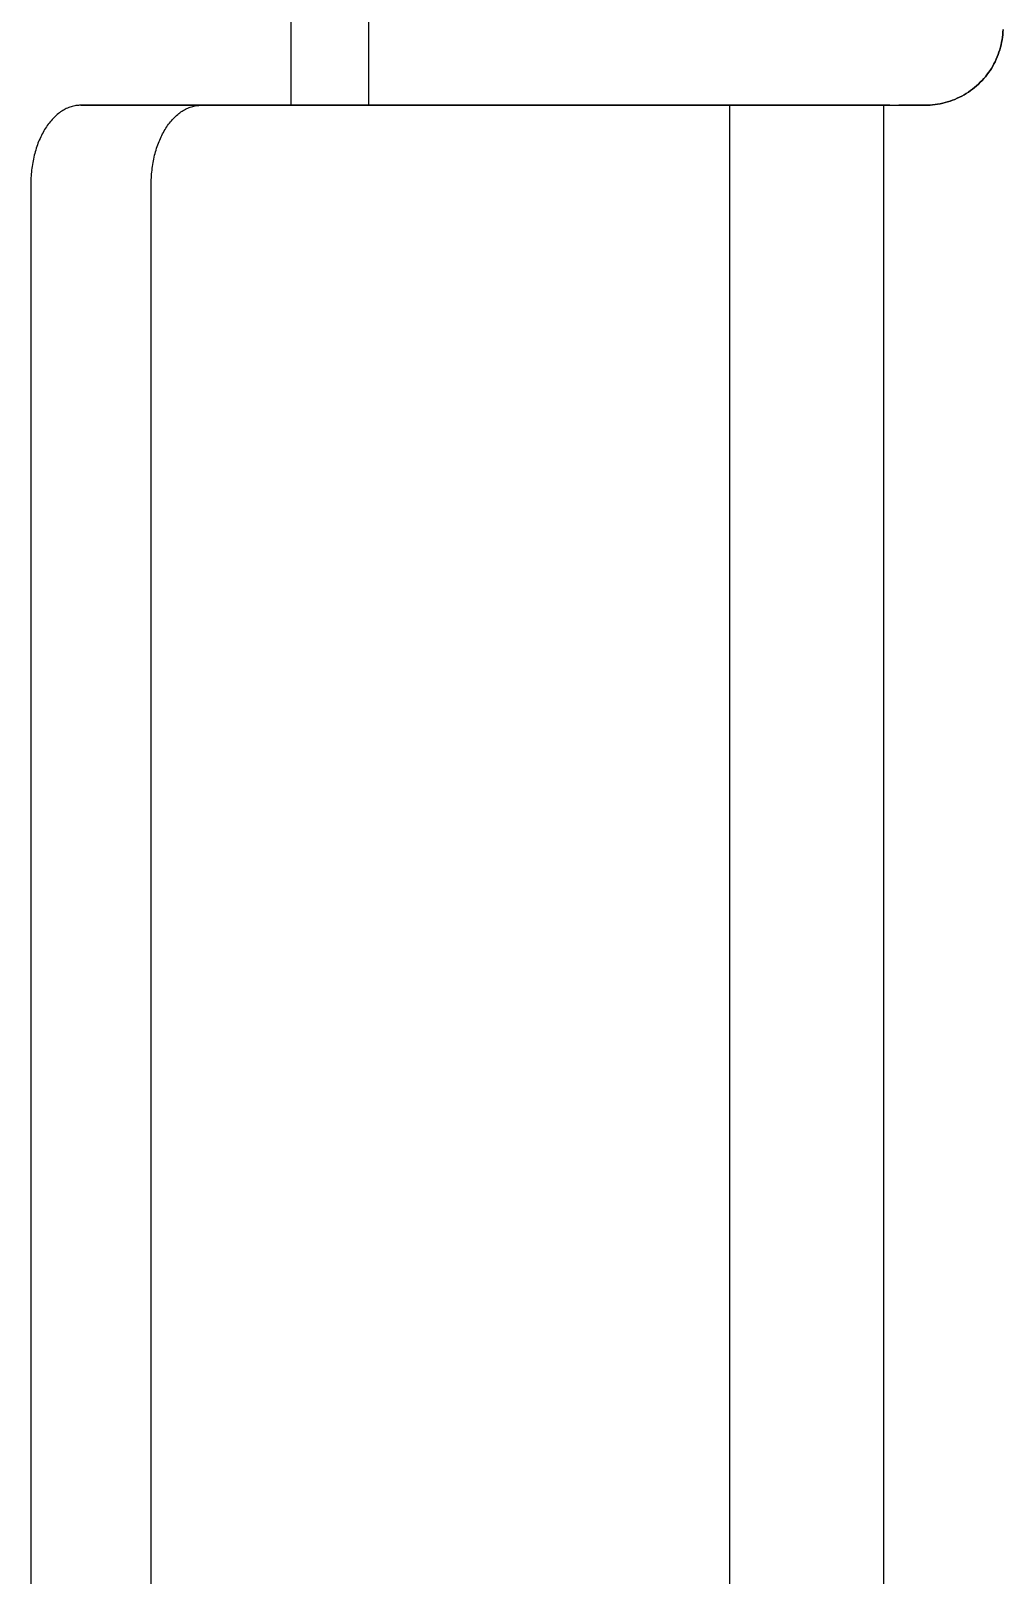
# Model space of a CAD drawing. Header units: metres. Extents: x 0 to 420, y 0 to 297.
# Drawn here: x 140.22 to 149.69, y 174.75 to 189.79 of the extents above; entities that cross this region are included whole.
import ezdxf

# ---------------------------------------------------------------- set-up
doc = ezdxf.new("R2010")
doc.units = ezdxf.units.M

msp = doc.modelspace()

# ---------------------------------------------------------------- linework, layer by layer
at = {"layer": 'GEOMETRY'}
for p, q in [((142.755, 189.066), (142.755, 204.814)), ((143.51, 189.066), (143.51, 204.814)), ((149.675, 189.68), (149.67, 189.655)), ((149.67, 189.655), (149.675, 189.68)), ((149.68, 189.704), (149.675, 189.68)), ((149.675, 189.68), (149.68, 189.704)), ((149.683, 189.729), (149.68, 189.704)), ((149.68, 189.704), (149.683, 189.729)), ((149.686, 189.754), (149.683, 189.729)), ((149.683, 189.729), (149.686, 189.754)), ((149.688, 189.779), (149.686, 189.754)), ((149.686, 189.754), (149.688, 189.779)), ((149.69, 189.803), (149.688, 189.779)), ((149.688, 189.779), (149.69, 189.803)), ((149.632, 189.537), (149.622, 189.514)), ((149.622, 189.514), (149.632, 189.537)), ((149.641, 189.56), (149.632, 189.537)), ((149.632, 189.537), (149.641, 189.56)), ((149.649, 189.583), (149.641, 189.56)), ((149.641, 189.56), (149.649, 189.583)), ((149.657, 189.607), (149.649, 189.583)), ((149.649, 189.583), (149.657, 189.607)), ((149.664, 189.631), (149.657, 189.607)), ((149.657, 189.607), (149.664, 189.631)), ((149.67, 189.655), (149.664, 189.631)), ((149.664, 189.631), (149.67, 189.655)), ((149.547, 189.384), (149.532, 189.364)), ((149.532, 189.364), (149.547, 189.384)), ((149.562, 189.405), (149.547, 189.384)), ((149.547, 189.384), (149.562, 189.405)), ((149.575, 189.426), (149.562, 189.405)), ((149.562, 189.405), (149.575, 189.426)), ((149.588, 189.447), (149.575, 189.426)), ((149.575, 189.426), (149.588, 189.447)), ((149.6, 189.469), (149.588, 189.447)), ((149.588, 189.447), (149.6, 189.469)), ((149.611, 189.491), (149.6, 189.469)), ((149.6, 189.469), (149.611, 189.491)), ((149.622, 189.514), (149.611, 189.491)), ((149.611, 189.491), (149.622, 189.514)), ((149.392, 189.224), (149.372, 189.209)), ((149.372, 189.209), (149.392, 189.224)), ((149.411, 189.239), (149.392, 189.224)), ((149.392, 189.224), (149.411, 189.239)), ((149.43, 189.255), (149.411, 189.239)), ((149.411, 189.239), (149.43, 189.255)), ((149.449, 189.272), (149.43, 189.255)), ((149.43, 189.255), (149.449, 189.272)), ((149.467, 189.29), (149.449, 189.272)), ((149.449, 189.272), (149.467, 189.29)), ((149.484, 189.307), (149.467, 189.29)), ((149.467, 189.29), (149.484, 189.307)), ((149.501, 189.326), (149.484, 189.307)), ((149.484, 189.307), (149.501, 189.326)), ((149.517, 189.345), (149.501, 189.326)), ((149.501, 189.326), (149.517, 189.345)), ((149.532, 189.364), (149.517, 189.345)), ((149.517, 189.345), (149.532, 189.364)), ((149.003, 189.07), (148.978, 189.068)), ((148.978, 189.068), (149.003, 189.07)), ((149.027, 189.073), (149.003, 189.07)), ((149.003, 189.07), (149.027, 189.073)), ((149.052, 189.077), (149.027, 189.073)), ((149.027, 189.073), (149.052, 189.077)), ((149.077, 189.081), (149.052, 189.077)), ((149.052, 189.077), (149.077, 189.081)), ((149.101, 189.086), (149.077, 189.081)), ((149.077, 189.081), (149.101, 189.086)), ((149.125, 189.092), (149.101, 189.086)), ((149.101, 189.086), (149.125, 189.092)), ((149.149, 189.099), (149.125, 189.092)), ((149.125, 189.092), (149.149, 189.099)), ((149.173, 189.107), (149.149, 189.099)), ((149.149, 189.099), (149.173, 189.107)), ((149.196, 189.115), (149.173, 189.107)), ((149.173, 189.107), (149.196, 189.115)), ((149.22, 189.124), (149.196, 189.115)), ((149.196, 189.115), (149.22, 189.124)), ((149.242, 189.134), (149.22, 189.124)), ((149.22, 189.124), (149.242, 189.134)), ((149.265, 189.145), (149.242, 189.134)), ((149.242, 189.134), (149.265, 189.145)), ((149.287, 189.156), (149.265, 189.145)), ((149.265, 189.145), (149.287, 189.156)), ((149.309, 189.168), (149.287, 189.156)), ((149.287, 189.156), (149.309, 189.168)), ((149.33, 189.181), (149.309, 189.168)), ((149.309, 189.168), (149.33, 189.181)), ((149.351, 189.195), (149.33, 189.181)), ((149.33, 189.181), (149.351, 189.195)), ((149.372, 189.209), (149.351, 189.195)), ((149.351, 189.195), (149.372, 189.209)), ((140.426, 188.927), (140.417, 188.916)), ((140.436, 188.938), (140.426, 188.927)), ((140.446, 188.948), (140.436, 188.938)), ((140.456, 188.958), (140.446, 188.948)), ((140.467, 188.967), (140.456, 188.958)), ((140.477, 188.976), (140.467, 188.967)), ((140.488, 188.985), (140.477, 188.976)), ((140.499, 188.993), (140.488, 188.985)), ((140.509, 189.001), (140.499, 188.993)), ((140.52, 189.008), (140.509, 189.001)), ((140.532, 189.015), (140.52, 189.008)), ((140.543, 189.022), (140.532, 189.015)), ((140.554, 189.028), (140.543, 189.022)), ((140.565, 189.034), (140.554, 189.028)), ((140.577, 189.039), (140.565, 189.034)), ((140.588, 189.044), (140.577, 189.039)), ((140.6, 189.048), (140.588, 189.044)), ((140.612, 189.052), (140.6, 189.048)), ((140.623, 189.055), (140.612, 189.052)), ((140.635, 189.058), (140.623, 189.055)), ((140.647, 189.061), (140.635, 189.058)), ((140.659, 189.063), (140.647, 189.061)), ((140.671, 189.064), (140.659, 189.063)), ((140.683, 189.065), (140.671, 189.064)), ((140.695, 189.066), (140.683, 189.065)), ((140.707, 189.066), (140.695, 189.066)), ((140.869, 189.066), (140.707, 189.066)), ((140.707, 189.066), (141.879, 189.066)), ((140.802, 189.066), (140.787, 189.066)), ((140.787, 189.066), (140.806, 189.066)), ((140.788, 189.066), (140.787, 189.066)), ((140.787, 189.066), (140.809, 189.066)), ((140.789, 189.066), (140.788, 189.066)), ((140.788, 189.066), (140.788, 189.066)), ((140.788, 189.066), (140.788, 189.066)), ((140.788, 189.066), (140.788, 189.066)), ((140.79, 189.066), (140.789, 189.066)), ((140.791, 189.066), (140.79, 189.066)), ((140.79, 189.066), (140.79, 189.066)), ((140.792, 189.066), (140.791, 189.066)), ((140.793, 189.066), (140.792, 189.066)), ((140.794, 189.066), (140.793, 189.066)), ((140.795, 189.066), (140.794, 189.066)), ((140.796, 189.066), (140.795, 189.066)), ((140.798, 189.066), (140.796, 189.066)), ((140.8, 189.066), (140.798, 189.066)), ((140.801, 189.066), (140.8, 189.066)), ((140.803, 189.066), (140.801, 189.066)), ((140.817, 189.066), (140.802, 189.066)), ((140.805, 189.066), (140.803, 189.066)), ((140.807, 189.066), (140.805, 189.066)), ((140.806, 189.066), (140.826, 189.066)), ((140.809, 189.066), (140.807, 189.066)), ((140.811, 189.066), (140.809, 189.066)), ((140.809, 189.066), (140.83, 189.066)), ((140.813, 189.066), (140.811, 189.066)), ((140.815, 189.066), (140.813, 189.066)), ((140.818, 189.066), (140.815, 189.066)), ((140.831, 189.066), (140.817, 189.066)), ((140.821, 189.066), (140.818, 189.066)), ((140.823, 189.066), (140.821, 189.066)), ((140.826, 189.066), (140.823, 189.066)), ((140.826, 189.066), (140.845, 189.066)), ((140.829, 189.066), (140.826, 189.066)), ((140.832, 189.066), (140.829, 189.066)), ((140.83, 189.066), (140.852, 189.066)), ((140.846, 189.066), (140.831, 189.066)), ((140.835, 189.066), (140.832, 189.066)), ((140.838, 189.066), (140.835, 189.066)), ((140.842, 189.066), (140.838, 189.066)), ((140.845, 189.066), (140.842, 189.066)), ((140.845, 189.066), (140.864, 189.066)), ((140.849, 189.066), (140.845, 189.066)), ((140.873, 189.066), (140.846, 189.066)), ((140.852, 189.066), (140.849, 189.066)), ((140.856, 189.066), (140.852, 189.066)), ((140.852, 189.066), (140.873, 189.066)), ((140.86, 189.066), (140.856, 189.066)), ((140.864, 189.066), (140.86, 189.066)), ((140.864, 189.066), (140.899, 189.066)), ((140.868, 189.066), (140.864, 189.066)), ((140.872, 189.066), (140.868, 189.066)), ((140.869, 189.066), (142.042, 189.066)), ((140.874, 189.066), (140.869, 189.066)), ((140.876, 189.066), (140.872, 189.066)), ((140.916, 189.066), (140.873, 189.066)), ((140.873, 189.066), (140.912, 189.066)), ((140.879, 189.066), (140.874, 189.066)), ((140.881, 189.066), (140.876, 189.066)), ((140.884, 189.066), (140.879, 189.066)), ((140.885, 189.066), (140.881, 189.066)), ((140.889, 189.066), (140.884, 189.066)), ((140.89, 189.066), (140.885, 189.066)), ((140.894, 189.066), (140.889, 189.066)), ((140.894, 189.066), (140.89, 189.066)), ((140.899, 189.066), (140.894, 189.066)), ((140.899, 189.066), (140.894, 189.066)), ((140.899, 189.066), (140.955, 189.066)), ((140.904, 189.066), (140.899, 189.066)), ((140.904, 189.066), (140.899, 189.066)), ((140.909, 189.066), (140.904, 189.066)), ((140.909, 189.066), (140.904, 189.066)), ((140.913, 189.066), (140.909, 189.066)), ((140.914, 189.066), (140.909, 189.066)), ((140.912, 189.066), (140.975, 189.066)), ((140.918, 189.066), (140.913, 189.066)), ((140.919, 189.066), (140.914, 189.066)), ((140.96, 189.066), (140.916, 189.066)), ((140.922, 189.066), (140.918, 189.066)), ((140.925, 189.066), (140.919, 189.066)), ((140.927, 189.066), (140.922, 189.066)), ((140.93, 189.066), (140.925, 189.066)), ((140.931, 189.066), (140.927, 189.066)), ((140.936, 189.066), (140.93, 189.066)), ((140.936, 189.066), (140.931, 189.066)), ((140.94, 189.066), (140.936, 189.066)), ((140.941, 189.066), (140.936, 189.066)), ((140.944, 189.066), (140.94, 189.066)), ((140.947, 189.066), (140.941, 189.066)), ((140.948, 189.066), (140.944, 189.066)), ((140.953, 189.066), (140.947, 189.066)), ((140.952, 189.066), (140.948, 189.066)), ((140.956, 189.066), (140.952, 189.066)), ((140.959, 189.066), (140.953, 189.066)), ((140.955, 189.066), (141.012, 189.066)), ((140.96, 189.066), (140.956, 189.066)), ((140.965, 189.066), (140.959, 189.066)), ((141.003, 189.066), (140.96, 189.066)), ((140.963, 189.066), (140.96, 189.066)), ((140.967, 189.066), (140.963, 189.066)), ((140.971, 189.066), (140.965, 189.066)), ((140.971, 189.066), (140.967, 189.066)), ((140.974, 189.066), (140.971, 189.066)), ((140.977, 189.066), (140.971, 189.066)), ((140.977, 189.066), (140.974, 189.066)), ((140.975, 189.066), (141.038, 189.066)), ((140.981, 189.066), (140.977, 189.066)), ((140.983, 189.066), (140.977, 189.066)), ((140.984, 189.066), (140.981, 189.066)), ((140.99, 189.066), (140.983, 189.066)), ((140.987, 189.066), (140.984, 189.066)), ((140.99, 189.066), (140.987, 189.066)), ((140.993, 189.066), (140.99, 189.066)), ((140.996, 189.066), (140.99, 189.066)), ((140.996, 189.066), (140.993, 189.066)), ((140.999, 189.066), (140.996, 189.066)), ((141.003, 189.066), (140.996, 189.066)), ((141.002, 189.066), (140.999, 189.066)), ((141.005, 189.066), (141.002, 189.066)), ((141.047, 189.066), (141.003, 189.066)), ((141.003, 189.066), (142.442, 189.066)), ((141.003, 189.066), (141.004, 189.066)), ((141.004, 189.066), (141.005, 189.066)), ((141.005, 189.066), (141.006, 189.066)), ((141.007, 189.066), (141.005, 189.066)), ((141.006, 189.066), (141.008, 189.066)), ((141.01, 189.066), (141.007, 189.066)), ((141.008, 189.066), (141.009, 189.066)), ((141.009, 189.066), (141.01, 189.066)), ((141.01, 189.066), (141.011, 189.066)), ((141.012, 189.066), (141.01, 189.066)), ((141.011, 189.066), (141.012, 189.066)), ((141.012, 189.066), (141.068, 189.066)), ((141.012, 189.066), (141.013, 189.066)), ((141.014, 189.066), (141.012, 189.066)), ((141.013, 189.066), (141.015, 189.066)), ((141.017, 189.066), (141.014, 189.066)), ((141.015, 189.066), (141.016, 189.066)), ((141.016, 189.066), (141.017, 189.066)), ((141.017, 189.066), (141.018, 189.066)), ((141.019, 189.066), (141.017, 189.066)), ((141.018, 189.066), (141.019, 189.066)), ((141.019, 189.066), (141.02, 189.066)), ((141.021, 189.066), (141.019, 189.066)), ((141.02, 189.066), (141.021, 189.066)), ((141.021, 189.066), (141.022, 189.066)), ((141.023, 189.066), (141.021, 189.066)), ((141.022, 189.066), (141.023, 189.066)), ((141.023, 189.066), (141.024, 189.066)), ((141.025, 189.066), (141.023, 189.066)), ((141.024, 189.066), (141.025, 189.066)), ((141.025, 189.066), (141.025, 189.066)), ((141.025, 189.066), (141.026, 189.066)), ((141.027, 189.066), (141.025, 189.066)), ((141.026, 189.066), (141.027, 189.066)), ((141.027, 189.066), (141.028, 189.066)), ((141.028, 189.066), (141.027, 189.066)), ((141.028, 189.066), (141.029, 189.066)), ((141.03, 189.066), (141.028, 189.066)), ((141.029, 189.066), (141.03, 189.066)), ((141.03, 189.066), (141.03, 189.066)), ((141.03, 189.066), (141.031, 189.066)), ((141.032, 189.066), (141.03, 189.066)), ((141.031, 189.066), (141.032, 189.066)), ((141.032, 189.066), (141.033, 189.066)), ((141.033, 189.066), (141.032, 189.066)), ((141.033, 189.066), (141.033, 189.066)), ((141.033, 189.066), (141.034, 189.066)), ((141.034, 189.066), (141.033, 189.066)), ((141.034, 189.066), (141.035, 189.066)), ((141.036, 189.066), (141.034, 189.066)), ((141.035, 189.066), (141.035, 189.066)), ((141.035, 189.066), (141.036, 189.066)), ((141.036, 189.066), (141.036, 189.066)), ((141.036, 189.066), (141.037, 189.066)), ((141.037, 189.066), (141.036, 189.066)), ((141.037, 189.066), (141.038, 189.066)), ((141.038, 189.066), (141.037, 189.066)), ((141.038, 189.066), (141.038, 189.066)), ((141.038, 189.066), (141.039, 189.066)), ((141.039, 189.066), (141.038, 189.066)), ((141.038, 189.066), (141.101, 189.066)), ((141.039, 189.066), (141.039, 189.066)), ((141.039, 189.066), (141.04, 189.066)), ((141.04, 189.066), (141.039, 189.066)), ((141.04, 189.066), (141.04, 189.066)), ((141.04, 189.066), (141.04, 189.066)), ((141.04, 189.066), (141.041, 189.066)), ((141.041, 189.066), (141.04, 189.066)), ((141.041, 189.066), (141.041, 189.066)), ((141.041, 189.066), (141.042, 189.066)), ((141.042, 189.066), (141.041, 189.066)), ((141.042, 189.066), (141.042, 189.066)), ((141.042, 189.066), (141.042, 189.066)), ((141.042, 189.066), (141.043, 189.066)), ((141.043, 189.066), (141.042, 189.066)), ((141.042, 189.066), (141.042, 189.066)), ((141.043, 189.066), (141.043, 189.066)), ((141.043, 189.066), (141.043, 189.066)), ((141.043, 189.066), (141.043, 189.066)), ((141.043, 189.066), (141.044, 189.066)), ((141.044, 189.066), (141.043, 189.066)), ((141.043, 189.066), (141.043, 189.066)), ((141.044, 189.066), (141.044, 189.066)), ((141.044, 189.066), (141.044, 189.066)), ((141.044, 189.066), (141.044, 189.066)), ((141.044, 189.066), (141.044, 189.066)), ((141.044, 189.066), (141.044, 189.066)), ((141.044, 189.066), (141.044, 189.066)), ((141.044, 189.066), (141.044, 189.066)), ((141.044, 189.066), (141.045, 189.066)), ((141.045, 189.066), (141.044, 189.066)), ((141.044, 189.066), (141.044, 189.066)), ((141.044, 189.066), (141.044, 189.066)), ((141.044, 189.066), (141.044, 189.066)), ((141.045, 189.066), (141.045, 189.066)), ((141.045, 189.066), (141.045, 189.066)), ((141.113, 189.066), (141.047, 189.066)), ((141.068, 189.066), (141.124, 189.066)), ((141.101, 189.066), (141.164, 189.066)), ((141.184, 189.066), (141.113, 189.066)), ((141.124, 189.066), (141.211, 189.066)), ((141.164, 189.066), (141.261, 189.066)), ((141.255, 189.066), (141.184, 189.066)), ((141.211, 189.066), (141.302, 189.066)), ((141.325, 189.066), (141.255, 189.066)), ((141.261, 189.066), (141.362, 189.066)), ((141.302, 189.066), (141.393, 189.066)), ((141.403, 189.066), (141.325, 189.066)), ((141.362, 189.066), (141.464, 189.066)), ((141.393, 189.066), (141.484, 189.066)), ((141.499, 189.066), (141.403, 189.066)), ((141.464, 189.066), (141.565, 189.066)), ((141.484, 189.066), (141.584, 189.066)), ((141.594, 189.066), (141.499, 189.066)), ((141.565, 189.066), (141.677, 189.066)), ((141.584, 189.066), (141.706, 189.066)), ((141.589, 188.916), (141.599, 188.927)), ((141.69, 189.066), (141.594, 189.066)), ((141.599, 188.927), (141.609, 188.938)), ((141.609, 188.938), (141.619, 188.948)), ((141.619, 188.948), (141.629, 188.958)), ((141.629, 188.958), (141.639, 188.967)), ((141.639, 188.967), (141.65, 188.976)), ((141.65, 188.976), (141.66, 188.985)), ((141.66, 188.985), (141.671, 188.993)), ((141.671, 188.993), (141.682, 189.001)), ((141.677, 189.066), (141.812, 189.066)), ((141.682, 189.001), (141.693, 189.008)), ((141.785, 189.066), (141.69, 189.066)), ((141.693, 189.008), (141.704, 189.015)), ((141.704, 189.015), (141.715, 189.022)), ((141.706, 189.066), (141.828, 189.066)), ((141.715, 189.022), (141.727, 189.028)), ((141.727, 189.028), (141.738, 189.034)), ((141.738, 189.034), (141.749, 189.039)), ((141.749, 189.039), (141.761, 189.044)), ((141.761, 189.044), (141.773, 189.048)), ((141.773, 189.048), (141.784, 189.052)), ((141.784, 189.052), (141.796, 189.055)), ((141.896, 189.066), (141.785, 189.066)), ((141.796, 189.055), (141.808, 189.058)), ((141.808, 189.058), (141.82, 189.061)), ((141.812, 189.066), (141.947, 189.066)), ((141.82, 189.061), (141.832, 189.063)), ((141.828, 189.066), (141.95, 189.066)), ((141.832, 189.063), (141.843, 189.064)), ((141.843, 189.064), (141.855, 189.065)), ((141.855, 189.065), (141.867, 189.066)), ((141.867, 189.066), (141.879, 189.066)), ((141.879, 189.066), (142.042, 189.066)), ((142.013, 189.066), (141.896, 189.066)), ((141.947, 189.066), (142.082, 189.066)), ((141.95, 189.066), (142.072, 189.066)), ((142.131, 189.066), (142.013, 189.066)), ((142.057, 189.066), (142.042, 189.066)), ((142.072, 189.066), (142.057, 189.066)), ((142.072, 189.066), (142.212, 189.066)), ((142.088, 189.066), (142.072, 189.066)), ((142.082, 189.066), (142.217, 189.066)), ((142.103, 189.066), (142.088, 189.066)), ((142.118, 189.066), (142.103, 189.066)), ((142.132, 189.066), (142.118, 189.066)), ((142.248, 189.066), (142.131, 189.066)), ((142.146, 189.066), (142.132, 189.066)), ((142.161, 189.066), (142.146, 189.066)), ((142.175, 189.066), (142.161, 189.066)), ((142.189, 189.066), (142.175, 189.066)), ((142.202, 189.066), (142.189, 189.066)), ((142.215, 189.066), (142.202, 189.066)), ((142.212, 189.066), (142.359, 189.066)), ((142.229, 189.066), (142.215, 189.066)), ((142.217, 189.066), (142.371, 189.066)), ((142.242, 189.066), (142.229, 189.066)), ((142.254, 189.066), (142.242, 189.066)), ((142.367, 189.066), (142.248, 189.066)), ((142.266, 189.066), (142.254, 189.066)), ((142.279, 189.066), (142.266, 189.066)), ((142.291, 189.066), (142.279, 189.066)), ((142.302, 189.066), (142.291, 189.066)), ((142.314, 189.066), (142.302, 189.066)), ((142.32, 189.066), (142.311, 189.066)), ((142.311, 189.066), (142.323, 189.066)), ((142.312, 189.066), (142.311, 189.066)), ((142.311, 189.066), (142.324, 189.066)), ((142.313, 189.066), (142.312, 189.066)), ((142.312, 189.066), (142.312, 189.066)), ((142.312, 189.066), (142.312, 189.066)), ((142.312, 189.066), (142.312, 189.066)), ((142.312, 189.066), (142.312, 189.066)), ((142.314, 189.066), (142.313, 189.066)), ((142.313, 189.066), (142.313, 189.066)), ((142.325, 189.066), (142.314, 189.066)), ((142.315, 189.066), (142.314, 189.066)), ((142.314, 189.066), (142.314, 189.066)), ((142.316, 189.066), (142.315, 189.066)), ((142.315, 189.066), (142.315, 189.066)), ((142.317, 189.066), (142.316, 189.066)), ((142.318, 189.066), (142.317, 189.066)), ((142.319, 189.066), (142.318, 189.066)), ((142.32, 189.066), (142.319, 189.066)), ((142.329, 189.066), (142.32, 189.066)), ((142.321, 189.066), (142.32, 189.066)), ((142.322, 189.066), (142.321, 189.066)), ((142.323, 189.066), (142.322, 189.066)), ((142.323, 189.066), (142.335, 189.066)), ((142.324, 189.066), (142.323, 189.066)), ((142.326, 189.066), (142.324, 189.066)), ((142.324, 189.066), (142.337, 189.066)), ((142.336, 189.066), (142.325, 189.066)), ((142.327, 189.066), (142.326, 189.066)), ((142.328, 189.066), (142.327, 189.066)), ((142.33, 189.066), (142.328, 189.066)), ((142.338, 189.066), (142.329, 189.066)), ((142.332, 189.066), (142.33, 189.066)), ((142.333, 189.066), (142.332, 189.066)), ((142.335, 189.066), (142.333, 189.066)), ((142.335, 189.066), (142.346, 189.066)), ((142.337, 189.066), (142.335, 189.066)), ((142.347, 189.066), (142.336, 189.066)), ((142.339, 189.066), (142.337, 189.066)), ((142.337, 189.066), (142.35, 189.066)), ((142.347, 189.066), (142.338, 189.066)), ((142.341, 189.066), (142.339, 189.066)), ((142.342, 189.066), (142.341, 189.066)), ((142.344, 189.066), (142.342, 189.066)), ((142.347, 189.066), (142.344, 189.066)), ((142.346, 189.066), (142.358, 189.066)), ((142.363, 189.066), (142.347, 189.066)), ((142.357, 189.066), (142.347, 189.066)), ((142.349, 189.066), (142.347, 189.066)), ((142.351, 189.066), (142.349, 189.066)), ((142.35, 189.066), (142.363, 189.066)), ((142.353, 189.066), (142.351, 189.066)), ((142.356, 189.066), (142.353, 189.066)), ((142.358, 189.066), (142.356, 189.066)), ((142.367, 189.066), (142.357, 189.066)), ((142.358, 189.066), (142.379, 189.066)), ((142.36, 189.066), (142.358, 189.066)), ((142.359, 189.066), (142.506, 189.066)), ((142.363, 189.066), (142.36, 189.066)), ((142.39, 189.066), (142.363, 189.066)), ((142.365, 189.066), (142.363, 189.066)), ((142.363, 189.066), (142.387, 189.066)), ((142.368, 189.066), (142.365, 189.066)), ((142.502, 189.066), (142.367, 189.066)), ((142.377, 189.066), (142.367, 189.066)), ((142.371, 189.066), (142.368, 189.066)), ((142.374, 189.066), (142.371, 189.066)), ((142.371, 189.066), (142.533, 189.066)), ((142.377, 189.066), (142.374, 189.066)), ((142.387, 189.066), (142.377, 189.066)), ((142.379, 189.066), (142.377, 189.066)), ((142.379, 189.066), (142.414, 189.066)), ((142.383, 189.066), (142.379, 189.066)), ((142.386, 189.066), (142.383, 189.066)), ((142.389, 189.066), (142.386, 189.066)), ((142.397, 189.066), (142.387, 189.066)), ((142.387, 189.066), (142.426, 189.066)), ((142.392, 189.066), (142.389, 189.066)), ((142.416, 189.066), (142.39, 189.066)), ((142.395, 189.066), (142.392, 189.066)), ((142.398, 189.066), (142.395, 189.066)), ((142.406, 189.066), (142.397, 189.066)), ((142.402, 189.066), (142.398, 189.066)), ((142.405, 189.066), (142.402, 189.066)), ((142.408, 189.066), (142.405, 189.066)), ((142.415, 189.066), (142.406, 189.066)), ((142.412, 189.066), (142.408, 189.066)), ((142.416, 189.066), (142.412, 189.066)), ((142.414, 189.066), (142.448, 189.066)), ((142.424, 189.066), (142.415, 189.066)), ((142.443, 189.066), (142.416, 189.066)), ((142.419, 189.066), (142.416, 189.066)), ((142.423, 189.066), (142.419, 189.066)), ((142.427, 189.066), (142.423, 189.066)), ((142.433, 189.066), (142.424, 189.066)), ((142.426, 189.066), (142.464, 189.066)), ((142.431, 189.066), (142.427, 189.066)), ((142.435, 189.066), (142.431, 189.066)), ((142.441, 189.066), (142.433, 189.066)), ((142.439, 189.066), (142.435, 189.066)), ((142.442, 189.066), (142.439, 189.066)), ((142.448, 189.066), (142.441, 189.066)), ((142.442, 189.066), (142.446, 189.066)), ((142.469, 189.066), (142.443, 189.066)), ((142.446, 189.066), (142.45, 189.066)), ((142.448, 189.066), (142.482, 189.066)), ((142.456, 189.066), (142.448, 189.066)), ((142.45, 189.066), (142.454, 189.066)), ((142.454, 189.066), (142.458, 189.066)), ((142.464, 189.066), (142.456, 189.066)), ((142.458, 189.066), (142.461, 189.066)), ((142.461, 189.066), (142.465, 189.066)), ((142.471, 189.066), (142.464, 189.066)), ((142.464, 189.066), (142.503, 189.066)), ((142.465, 189.066), (142.468, 189.066)), ((142.468, 189.066), (142.472, 189.066)), ((142.51, 189.066), (142.469, 189.066)), ((142.478, 189.066), (142.471, 189.066)), ((142.472, 189.066), (142.475, 189.066)), ((142.475, 189.066), (142.478, 189.066)), ((142.478, 189.066), (142.482, 189.066)), ((142.485, 189.066), (142.478, 189.066)), ((142.482, 189.066), (142.517, 189.066)), ((142.482, 189.066), (142.485, 189.066)), ((142.485, 189.066), (142.488, 189.066)), ((142.491, 189.066), (142.485, 189.066)), ((142.488, 189.066), (142.491, 189.066)), ((142.491, 189.066), (142.494, 189.066)), ((142.498, 189.066), (142.491, 189.066)), ((142.494, 189.066), (142.497, 189.066)), ((142.497, 189.066), (142.5, 189.066)), ((142.504, 189.066), (142.498, 189.066)), ((142.5, 189.066), (142.503, 189.066)), ((142.637, 189.066), (142.502, 189.066)), ((142.503, 189.066), (142.506, 189.066)), ((142.503, 189.066), (142.541, 189.066)), ((142.509, 189.066), (142.504, 189.066)), ((142.506, 189.066), (142.653, 189.066)), ((142.506, 189.066), (142.509, 189.066)), ((142.509, 189.066), (142.511, 189.066)), ((142.515, 189.066), (142.509, 189.066)), ((142.553, 189.066), (142.51, 189.066)), ((142.511, 189.066), (142.514, 189.066)), ((142.514, 189.066), (142.517, 189.066)), ((142.52, 189.066), (142.515, 189.066)), ((142.517, 189.066), (142.569, 189.066)), ((142.517, 189.066), (142.519, 189.066)), ((142.519, 189.066), (142.521, 189.066)), ((142.525, 189.066), (142.52, 189.066)), ((142.521, 189.066), (142.524, 189.066)), ((142.524, 189.066), (142.526, 189.066)), ((142.529, 189.066), (142.525, 189.066)), ((142.526, 189.066), (142.528, 189.066)), ((142.528, 189.066), (142.53, 189.066)), ((142.534, 189.066), (142.529, 189.066)), ((142.53, 189.066), (142.533, 189.066)), ((142.533, 189.066), (142.535, 189.066)), ((142.533, 189.066), (142.694, 189.066)), ((142.538, 189.066), (142.534, 189.066)), ((142.535, 189.066), (142.537, 189.066)), ((142.537, 189.066), (142.539, 189.066)), ((142.542, 189.066), (142.538, 189.066)), ((142.539, 189.066), (142.541, 189.066)), ((142.541, 189.066), (142.542, 189.066)), ((142.541, 189.066), (142.6, 189.066)), ((142.542, 189.066), (142.544, 189.066)), ((142.546, 189.066), (142.542, 189.066)), ((142.544, 189.066), (142.546, 189.066)), ((142.546, 189.066), (142.547, 189.066)), ((142.549, 189.066), (142.546, 189.066)), ((142.547, 189.066), (142.549, 189.066)), ((142.549, 189.066), (142.551, 189.066)), ((142.552, 189.066), (142.549, 189.066)), ((142.551, 189.066), (142.552, 189.066)), ((142.552, 189.066), (142.553, 189.066)), ((142.555, 189.066), (142.552, 189.066)), ((142.596, 189.066), (142.553, 189.066)), ((142.553, 189.066), (142.555, 189.066)), ((142.555, 189.066), (142.556, 189.066)), ((142.558, 189.066), (142.555, 189.066)), ((142.556, 189.066), (142.557, 189.066)), ((142.557, 189.066), (142.559, 189.066)), ((142.56, 189.066), (142.558, 189.066)), ((142.559, 189.066), (142.56, 189.066)), ((142.56, 189.066), (142.56, 189.066)), ((142.56, 189.066), (142.561, 189.066)), ((142.561, 189.066), (142.56, 189.066)), ((142.561, 189.066), (142.562, 189.066)), ((142.563, 189.066), (142.561, 189.066)), ((142.562, 189.066), (142.563, 189.066)), ((142.563, 189.066), (142.564, 189.066)), ((142.565, 189.066), (142.563, 189.066)), ((142.564, 189.066), (142.565, 189.066)), ((142.565, 189.066), (142.565, 189.066)), ((142.565, 189.066), (142.566, 189.066)), ((142.566, 189.066), (142.565, 189.066)), ((142.566, 189.066), (142.567, 189.066)), ((142.567, 189.066), (142.566, 189.066)), ((142.567, 189.066), (142.567, 189.066)), ((142.567, 189.066), (142.567, 189.066)), ((142.567, 189.066), (142.568, 189.066)), ((142.568, 189.066), (142.567, 189.066)), ((142.567, 189.066), (142.567, 189.066)), ((142.568, 189.066), (142.568, 189.066)), ((142.568, 189.066), (142.568, 189.066)), ((142.568, 189.066), (142.568, 189.066)), ((142.568, 189.066), (142.568, 189.066)), ((142.568, 189.066), (142.569, 189.066)), ((142.569, 189.066), (142.568, 189.066)), ((142.569, 189.066), (142.625, 189.066)), ((142.639, 189.066), (142.596, 189.066)), ((142.6, 189.066), (142.662, 189.066)), ((142.625, 189.066), (142.68, 189.066)), ((142.771, 189.066), (142.637, 189.066)), ((142.686, 189.066), (142.639, 189.066)), ((142.653, 189.066), (142.803, 189.066)), ((142.662, 189.066), (142.723, 189.066)), ((142.68, 189.066), (142.736, 189.066)), ((142.745, 189.066), (142.686, 189.066)), ((142.694, 189.066), (142.856, 189.066)), ((142.723, 189.066), (142.785, 189.066)), ((142.736, 189.066), (142.797, 189.066)), ((142.803, 189.066), (142.745, 189.066)), ((143.51, 189.066), (142.755, 189.066)), ((142.87, 189.066), (142.755, 189.066)), ((142.906, 189.066), (142.771, 189.066)), ((142.785, 189.066), (142.853, 189.066)), ((142.797, 189.066), (142.871, 189.066)), ((142.861, 189.066), (142.803, 189.066)), ((142.803, 189.066), (142.969, 189.066)), ((142.853, 189.066), (142.935, 189.066)), ((142.856, 189.066), (143.02, 189.066)), ((142.919, 189.066), (142.861, 189.066)), ((142.984, 189.066), (142.87, 189.066)), ((142.871, 189.066), (142.945, 189.066)), ((143.048, 189.066), (142.906, 189.066)), ((142.987, 189.066), (142.919, 189.066)), ((142.935, 189.066), (143.018, 189.066)), ((142.945, 189.066), (143.019, 189.066)), ((142.969, 189.066), (143.134, 189.066)), ((143.099, 189.066), (142.984, 189.066)), ((143.058, 189.066), (142.987, 189.066)), ((143.018, 189.066), (143.1, 189.066)), ((143.019, 189.066), (143.094, 189.066)), ((143.02, 189.066), (143.201, 189.066)), ((143.196, 189.066), (143.048, 189.066)), ((143.13, 189.066), (143.058, 189.066)), ((143.094, 189.066), (143.179, 189.066)), ((143.214, 189.066), (143.099, 189.066)), ((143.1, 189.066), (143.182, 189.066)), ((143.201, 189.066), (143.13, 189.066)), ((143.134, 189.066), (143.3, 189.066)), ((143.179, 189.066), (143.268, 189.066)), ((143.182, 189.066), (143.276, 189.066)), ((143.343, 189.066), (143.196, 189.066)), ((143.274, 189.066), (143.201, 189.066)), ((143.201, 189.066), (143.381, 189.066)), ((143.332, 189.066), (143.214, 189.066)), ((143.268, 189.066), (143.358, 189.066)), ((143.356, 189.066), (143.274, 189.066)), ((143.276, 189.066), (143.374, 189.066)), ((143.3, 189.066), (143.466, 189.066)), ((143.454, 189.066), (143.332, 189.066)), ((143.491, 189.066), (143.343, 189.066)), ((143.438, 189.066), (143.356, 189.066)), ((143.358, 189.066), (143.448, 189.066)), ((143.374, 189.066), (143.473, 189.066)), ((143.381, 189.066), (143.561, 189.066)), ((143.52, 189.066), (143.438, 189.066)), ((143.448, 189.066), (143.539, 189.066)), ((143.575, 189.066), (143.454, 189.066)), ((143.466, 189.066), (143.638, 189.066)), ((143.473, 189.066), (143.571, 189.066)), ((143.638, 189.066), (143.491, 189.066)), ((143.58, 189.066), (143.51, 189.066)), ((143.602, 189.066), (143.52, 189.066)), ((143.539, 189.066), (143.64, 189.066)), ((143.561, 189.066), (143.741, 189.066)), ((143.571, 189.066), (143.672, 189.066)), ((143.697, 189.066), (143.575, 189.066)), ((143.65, 189.066), (143.58, 189.066)), ((143.688, 189.066), (143.602, 189.066)), ((143.794, 189.066), (143.638, 189.066)), ((143.638, 189.066), (143.815, 189.066)), ((143.64, 189.066), (143.741, 189.066)), ((143.72, 189.066), (143.65, 189.066)), ((143.672, 189.066), (143.781, 189.066)), ((143.778, 189.066), (143.688, 189.066)), ((143.819, 189.066), (143.697, 189.066)), ((143.79, 189.066), (143.72, 189.066)), ((143.741, 189.066), (143.842, 189.066)), ((143.741, 189.066), (143.927, 189.066)), ((143.868, 189.066), (143.778, 189.066)), ((143.781, 189.066), (143.891, 189.066)), ((143.861, 189.066), (143.79, 189.066)), ((143.949, 189.066), (143.794, 189.066)), ((143.815, 189.066), (143.992, 189.066)), ((143.944, 189.066), (143.819, 189.066)), ((143.842, 189.066), (143.943, 189.066)), ((143.935, 189.066), (143.861, 189.066)), ((143.958, 189.066), (143.868, 189.066)), ((143.891, 189.066), (144.001, 189.066)), ((143.927, 189.066), (144.117, 189.066)), ((144.009, 189.066), (143.935, 189.066)), ((143.943, 189.066), (144.048, 189.066)), ((144.07, 189.066), (143.944, 189.066)), ((144.105, 189.066), (143.949, 189.066)), ((144.048, 189.066), (143.958, 189.066)), ((143.992, 189.066), (144.169, 189.066)), ((144.001, 189.066), (144.111, 189.066)), ((144.084, 189.066), (144.009, 189.066)), ((144.143, 189.066), (144.048, 189.066)), ((144.048, 189.066), (144.156, 189.066)), ((144.195, 189.066), (144.07, 189.066)), ((144.158, 189.066), (144.084, 189.066)), ((144.26, 189.066), (144.105, 189.066)), ((144.111, 189.066), (144.224, 189.066)), ((144.117, 189.066), (144.307, 189.066)), ((144.237, 189.066), (144.143, 189.066)), ((144.156, 189.066), (144.264, 189.066)), ((144.234, 189.066), (144.158, 189.066)), ((144.169, 189.066), (144.346, 189.066)), ((144.321, 189.066), (144.195, 189.066)), ((144.224, 189.066), (144.339, 189.066)), ((144.311, 189.066), (144.234, 189.066)), ((144.332, 189.066), (144.237, 189.066)), ((144.417, 189.066), (144.26, 189.066)), ((144.264, 189.066), (144.371, 189.066)), ((144.307, 189.066), (144.496, 189.066)), ((144.387, 189.066), (144.311, 189.066)), ((144.447, 189.066), (144.321, 189.066)), ((144.427, 189.066), (144.332, 189.066)), ((144.339, 189.066), (144.455, 189.066)), ((144.346, 189.066), (144.527, 189.066)), ((144.371, 189.066), (144.479, 189.066)), ((144.464, 189.066), (144.387, 189.066)), ((144.575, 189.066), (144.417, 189.066)), ((144.522, 189.066), (144.427, 189.066)), ((144.575, 189.066), (144.447, 189.066)), ((144.455, 189.066), (144.571, 189.066)), ((144.541, 189.066), (144.464, 189.066)), ((144.479, 189.066), (144.589, 189.066)), ((144.496, 189.066), (144.686, 189.066)), ((144.618, 189.066), (144.522, 189.066)), ((144.527, 189.066), (144.707, 189.066)), ((144.618, 189.066), (144.541, 189.066)), ((144.571, 189.066), (144.686, 189.066)), ((144.733, 189.066), (144.575, 189.066)), ((144.702, 189.066), (144.575, 189.066)), ((144.589, 189.066), (144.699, 189.066)), ((144.715, 189.066), (144.618, 189.066)), ((144.696, 189.066), (144.618, 189.066)), ((144.686, 189.066), (144.802, 189.066)), ((144.686, 189.066), (144.876, 189.066)), ((144.773, 189.066), (144.696, 189.066)), ((144.699, 189.066), (144.809, 189.066)), ((144.829, 189.066), (144.702, 189.066)), ((144.707, 189.066), (144.888, 189.066)), ((144.811, 189.066), (144.715, 189.066)), ((144.891, 189.066), (144.733, 189.066)), ((144.851, 189.066), (144.773, 189.066)), ((144.802, 189.066), (144.917, 189.066)), ((144.809, 189.066), (144.919, 189.066)), ((144.907, 189.066), (144.811, 189.066)), ((144.956, 189.066), (144.829, 189.066)), ((144.927, 189.066), (144.851, 189.066)), ((144.876, 189.066), (145.066, 189.066)), ((144.888, 189.066), (145.068, 189.066)), ((145.049, 189.066), (144.891, 189.066)), ((145.002, 189.066), (144.907, 189.066)), ((144.917, 189.066), (145.033, 189.066)), ((144.919, 189.066), (145.027, 189.066)), ((145.004, 189.066), (144.927, 189.066)), ((145.082, 189.066), (144.956, 189.066)), ((145.096, 189.066), (145.002, 189.066)), ((145.08, 189.066), (145.004, 189.066)), ((145.027, 189.066), (145.134, 189.066)), ((145.033, 189.066), (145.149, 189.066)), ((145.204, 189.066), (145.049, 189.066)), ((145.066, 189.066), (145.256, 189.066)), ((145.068, 189.066), (145.246, 189.066)), ((145.157, 189.066), (145.08, 189.066)), ((145.208, 189.066), (145.082, 189.066)), ((145.191, 189.066), (145.096, 189.066)), ((145.134, 189.066), (145.241, 189.066)), ((145.149, 189.066), (145.262, 189.066)), ((145.233, 189.066), (145.157, 189.066)), ((145.285, 189.066), (145.191, 189.066)), ((145.36, 189.066), (145.204, 189.066)), ((145.333, 189.066), (145.208, 189.066)), ((145.307, 189.066), (145.233, 189.066)), ((145.241, 189.066), (145.348, 189.066)), ((145.246, 189.066), (145.422, 189.066)), ((145.256, 189.066), (145.445, 189.066)), ((145.262, 189.066), (145.372, 189.066)), ((145.378, 189.066), (145.285, 189.066)), ((145.381, 189.066), (145.307, 189.066)), ((145.459, 189.066), (145.333, 189.066)), ((145.348, 189.066), (145.455, 189.066)), ((145.515, 189.066), (145.36, 189.066)), ((145.372, 189.066), (145.481, 189.066)), ((145.468, 189.066), (145.378, 189.066)), ((145.455, 189.066), (145.381, 189.066)), ((145.422, 189.066), (145.598, 189.066)), ((145.445, 189.066), (145.631, 189.066)), ((145.455, 189.066), (145.556, 189.066)), ((145.529, 189.066), (145.455, 189.066)), ((145.584, 189.066), (145.459, 189.066)), ((145.557, 189.066), (145.468, 189.066)), ((145.481, 189.066), (145.591, 189.066)), ((145.67, 189.066), (145.515, 189.066)), ((145.6, 189.066), (145.529, 189.066)), ((145.556, 189.066), (145.655, 189.066)), ((145.647, 189.066), (145.557, 189.066)), ((145.706, 189.066), (145.584, 189.066)), ((145.591, 189.066), (145.701, 189.066)), ((145.598, 189.066), (145.773, 189.066)), ((145.67, 189.066), (145.6, 189.066)), ((145.631, 189.066), (145.811, 189.066)), ((145.736, 189.066), (145.647, 189.066)), ((145.655, 189.066), (145.754, 189.066)), ((145.823, 189.066), (145.67, 189.066)), ((145.74, 189.066), (145.67, 189.066)), ((145.701, 189.066), (145.801, 189.066)), ((145.827, 189.066), (145.706, 189.066)), ((145.82, 189.066), (145.736, 189.066)), ((145.809, 189.066), (145.74, 189.066)), ((145.754, 189.066), (145.854, 189.066)), ((145.773, 189.066), (145.949, 189.066)), ((145.801, 189.066), (145.9, 189.066)), ((145.879, 189.066), (145.809, 189.066)), ((145.811, 189.066), (145.992, 189.066)), ((145.901, 189.066), (145.82, 189.066)), ((145.969, 189.066), (145.823, 189.066)), ((145.948, 189.066), (145.827, 189.066)), ((145.854, 189.066), (145.95, 189.066)), ((145.943, 189.066), (145.879, 189.066)), ((145.9, 189.066), (145.998, 189.066)), ((145.983, 189.066), (145.901, 189.066)), ((146.007, 189.066), (145.943, 189.066)), ((146.07, 189.066), (145.948, 189.066)), ((145.949, 189.066), (146.114, 189.066)), ((145.95, 189.066), (146.037, 189.066)), ((146.116, 189.066), (145.969, 189.066)), ((146.064, 189.066), (145.983, 189.066)), ((145.992, 189.066), (146.172, 189.066)), ((145.998, 189.066), (146.097, 189.066)), ((146.071, 189.066), (146.007, 189.066)), ((146.037, 189.066), (146.124, 189.066)), ((146.144, 189.066), (146.064, 189.066)), ((146.187, 189.066), (146.07, 189.066)), ((146.135, 189.066), (146.071, 189.066)), ((146.097, 189.066), (146.191, 189.066)), ((146.114, 189.066), (146.277, 189.066)), ((146.263, 189.066), (146.116, 189.066)), ((146.124, 189.066), (146.211, 189.066)), ((146.195, 189.066), (146.135, 189.066)), ((146.215, 189.066), (146.144, 189.066)), ((146.172, 189.066), (146.352, 189.066)), ((146.301, 189.066), (146.187, 189.066)), ((146.191, 189.066), (146.273, 189.066)), ((146.252, 189.066), (146.195, 189.066)), ((146.211, 189.066), (146.298, 189.066)), ((146.285, 189.066), (146.215, 189.066)), ((146.309, 189.066), (146.252, 189.066)), ((146.41, 189.066), (146.263, 189.066)), ((146.273, 189.066), (146.355, 189.066)), ((146.277, 189.066), (146.44, 189.066)), ((146.356, 189.066), (146.285, 189.066)), ((146.298, 189.066), (146.374, 189.066)), ((146.416, 189.066), (146.301, 189.066)), ((146.365, 189.066), (146.309, 189.066)), ((146.352, 189.066), (146.517, 189.066)), ((146.355, 189.066), (146.437, 189.066)), ((146.426, 189.066), (146.356, 189.066)), ((146.422, 189.066), (146.365, 189.066)), ((146.374, 189.066), (146.445, 189.066)), ((146.548, 189.066), (146.41, 189.066)), ((146.53, 189.066), (146.416, 189.066)), ((146.472, 189.066), (146.422, 189.066)), ((146.489, 189.066), (146.426, 189.066)), ((146.437, 189.066), (146.52, 189.066)), ((146.44, 189.066), (146.603, 189.066)), ((146.445, 189.066), (146.516, 189.066)), ((146.52, 189.066), (146.472, 189.066)), ((146.546, 189.066), (146.489, 189.066)), ((146.516, 189.066), (146.588, 189.066)), ((146.517, 189.066), (146.678, 189.066)), ((146.52, 189.066), (146.587, 189.066)), ((146.568, 189.066), (146.52, 189.066)), ((146.645, 189.066), (146.53, 189.066)), ((146.604, 189.066), (146.546, 189.066)), ((146.681, 189.066), (146.548, 189.066)), ((146.616, 189.066), (146.568, 189.066)), ((146.587, 189.066), (146.649, 189.066)), ((146.588, 189.066), (146.656, 189.066)), ((146.603, 189.066), (146.76, 189.066)), ((146.661, 189.066), (146.604, 189.066)), ((146.662, 189.066), (146.616, 189.066)), ((146.75, 189.066), (146.645, 189.066)), ((146.649, 189.066), (146.711, 189.066)), ((146.656, 189.066), (146.708, 189.066)), ((146.718, 189.066), (146.661, 189.066)), ((146.7, 189.066), (146.662, 189.066)), ((146.678, 189.066), (146.84, 189.066)), ((146.815, 189.066), (146.681, 189.066)), ((146.739, 189.066), (146.7, 189.066)), ((146.708, 189.066), (146.76, 189.066)), ((146.711, 189.066), (146.773, 189.066)), ((148.022, 189.066), (146.718, 189.066)), ((146.718, 189.066), (146.738, 189.066)), ((146.738, 189.066), (146.758, 189.066)), ((146.777, 189.066), (146.739, 189.066)), ((146.854, 189.066), (146.75, 189.066)), ((146.758, 189.066), (146.778, 189.066)), ((146.76, 189.066), (146.812, 189.066)), ((146.76, 189.066), (146.903, 189.066)), ((146.773, 189.066), (146.831, 189.066)), ((146.816, 189.066), (146.777, 189.066)), ((146.778, 189.066), (146.799, 189.066)), ((146.799, 189.066), (146.82, 189.066)), ((146.812, 189.066), (146.864, 189.066)), ((146.949, 189.066), (146.815, 189.066)), ((146.847, 189.066), (146.816, 189.066)), ((146.82, 189.066), (146.842, 189.066)), ((146.831, 189.066), (146.87, 189.066)), ((146.84, 189.066), (147.002, 189.066)), ((146.842, 189.066), (146.864, 189.066)), ((146.876, 189.066), (146.847, 189.066)), ((146.959, 189.066), (146.854, 189.066)), ((146.864, 189.066), (146.887, 189.066)), ((146.864, 189.066), (146.903, 189.066)), ((146.87, 189.066), (146.908, 189.066)), ((146.904, 189.066), (146.876, 189.066)), ((146.887, 189.066), (146.909, 189.066)), ((146.903, 189.066), (146.934, 189.066)), ((146.903, 189.066), (147.046, 189.066)), ((146.932, 189.066), (146.904, 189.066)), ((146.908, 189.066), (146.947, 189.066)), ((146.909, 189.066), (146.933, 189.066)), ((146.959, 189.066), (146.932, 189.066)), ((146.933, 189.066), (146.957, 189.066)), ((146.934, 189.066), (146.964, 189.066)), ((146.947, 189.066), (146.985, 189.066)), ((147.08, 189.066), (146.949, 189.066)), ((146.957, 189.066), (146.982, 189.066)), ((146.976, 189.066), (146.959, 189.066)), ((147.064, 189.066), (146.959, 189.066)), ((146.964, 189.066), (146.995, 189.066)), ((146.993, 189.066), (146.976, 189.066)), ((146.982, 189.066), (147.006, 189.066)), ((146.985, 189.066), (147.009, 189.066)), ((147.01, 189.066), (146.993, 189.066)), ((146.995, 189.066), (147.025, 189.066)), ((147.002, 189.066), (147.156, 189.066)), ((147.006, 189.066), (147.031, 189.066)), ((147.009, 189.066), (147.022, 189.066)), ((147.027, 189.066), (147.01, 189.066)), ((147.022, 189.066), (147.035, 189.066)), ((147.025, 189.066), (148.526, 189.066)), ((147.025, 189.066), (147.025, 173.318)), ((147.038, 189.066), (147.027, 189.066)), ((147.031, 189.066), (147.057, 189.066)), ((147.035, 189.066), (147.048, 189.066)), ((147.044, 189.066), (147.038, 189.066)), ((147.05, 189.066), (147.044, 189.066)), ((147.046, 189.066), (147.19, 189.066)), ((147.048, 189.066), (147.061, 189.066)), ((147.055, 189.066), (147.05, 189.066)), ((147.061, 189.066), (147.055, 189.066)), ((147.057, 189.066), (147.084, 189.066)), ((147.164, 189.066), (147.064, 189.066)), ((147.195, 189.066), (147.08, 189.066)), ((147.084, 189.066), (147.11, 189.066)), ((147.11, 189.066), (147.136, 189.066)), ((147.136, 189.066), (147.164, 189.066)), ((147.156, 189.066), (147.291, 189.066)), ((147.164, 189.066), (147.192, 189.066)), ((147.257, 189.066), (147.164, 189.066)), ((147.19, 189.066), (147.333, 189.066)), ((147.192, 189.066), (147.22, 189.066)), ((147.311, 189.066), (147.195, 189.066)), ((147.22, 189.066), (147.248, 189.066)), ((147.248, 189.066), (147.277, 189.066)), ((147.35, 189.066), (147.257, 189.066)), ((147.277, 189.066), (147.306, 189.066)), ((147.291, 189.066), (147.426, 189.066)), ((147.306, 189.066), (147.336, 189.066)), ((147.427, 189.066), (147.311, 189.066)), ((147.333, 189.066), (147.457, 189.066)), ((147.336, 189.066), (147.366, 189.066)), ((147.443, 189.066), (147.35, 189.066)), ((147.366, 189.066), (147.396, 189.066)), ((147.396, 189.066), (147.426, 189.066)), ((147.426, 189.066), (147.458, 189.066)), ((147.426, 189.066), (147.561, 189.066)), ((147.543, 189.066), (147.427, 189.066)), ((147.536, 189.066), (147.443, 189.066)), ((147.457, 189.066), (147.574, 189.066)), ((147.458, 189.066), (147.489, 189.066)), ((147.489, 189.066), (147.52, 189.066)), ((147.52, 189.066), (147.551, 189.066)), ((147.617, 189.066), (147.536, 189.066)), ((147.646, 189.066), (147.543, 189.066)), ((147.551, 189.066), (147.584, 189.066)), ((147.561, 189.066), (147.696, 189.066)), ((147.574, 189.066), (147.691, 189.066)), ((147.584, 189.066), (147.617, 189.066)), ((147.617, 189.066), (147.649, 189.066)), ((147.696, 189.066), (147.617, 189.066)), ((147.74, 189.066), (147.646, 189.066)), ((147.649, 189.066), (147.682, 189.066)), ((147.682, 189.066), (147.715, 189.066)), ((147.691, 189.066), (147.808, 189.066)), ((147.696, 189.066), (147.807, 189.066)), ((147.775, 189.066), (147.696, 189.066)), ((147.715, 189.066), (147.748, 189.066)), ((147.834, 189.066), (147.74, 189.066)), ((147.748, 189.066), (147.782, 189.066)), ((147.855, 189.066), (147.775, 189.066)), ((147.782, 189.066), (147.816, 189.066)), ((147.807, 189.066), (147.909, 189.066)), ((147.808, 189.066), (147.92, 189.066)), ((147.816, 189.066), (147.85, 189.066)), ((147.928, 189.066), (147.834, 189.066)), ((147.85, 189.066), (147.884, 189.066)), ((147.929, 189.066), (147.855, 189.066)), ((147.884, 189.066), (147.919, 189.066)), ((147.909, 189.066), (148.01, 189.066)), ((147.919, 189.066), (147.954, 189.066)), ((147.92, 189.066), (148.005, 189.066)), ((148.022, 189.066), (147.928, 189.066)), ((147.993, 189.066), (147.929, 189.066)), ((147.954, 189.066), (147.988, 189.066)), ((147.988, 189.066), (148.023, 189.066)), ((148.056, 189.066), (147.993, 189.066)), ((148.005, 189.066), (148.09, 189.066)), ((148.01, 189.066), (148.112, 189.066)), ((148.022, 189.066), (148.029, 189.066)), ((148.023, 189.066), (148.059, 189.066)), ((148.029, 189.066), (148.035, 189.066)), ((148.035, 189.066), (148.042, 189.066)), ((148.042, 189.066), (148.049, 189.066)), ((148.049, 189.066), (148.056, 189.066)), ((148.056, 189.066), (148.063, 189.066)), ((148.119, 189.066), (148.056, 189.066)), ((148.059, 189.066), (148.094, 189.066)), ((148.063, 189.066), (148.071, 189.066)), ((148.071, 189.066), (148.078, 189.066)), ((148.078, 189.066), (148.086, 189.066)), ((148.086, 189.066), (148.094, 189.066)), ((148.09, 189.066), (148.176, 189.066)), ((148.094, 189.066), (148.102, 189.066)), ((148.094, 189.066), (148.129, 189.066)), ((148.102, 189.066), (148.11, 189.066)), ((148.11, 189.066), (148.118, 189.066)), ((148.112, 189.066), (148.208, 189.066)), ((148.118, 189.066), (148.126, 189.066)), ((148.183, 189.066), (148.119, 189.066)), ((148.126, 189.066), (148.135, 189.066)), ((148.129, 189.066), (148.165, 189.066)), ((148.135, 189.066), (148.144, 189.066)), ((148.144, 189.066), (148.153, 189.066)), ((148.153, 189.066), (148.161, 189.066)), ((148.161, 189.066), (148.171, 189.066)), ((148.165, 189.066), (148.201, 189.066)), ((148.171, 189.066), (148.18, 189.066)), ((148.176, 189.066), (148.261, 189.066)), ((148.18, 189.066), (148.189, 189.066)), ((148.234, 189.066), (148.183, 189.066)), ((148.189, 189.066), (148.199, 189.066)), ((148.199, 189.066), (148.208, 189.066)), ((148.201, 189.066), (148.237, 189.066)), ((148.208, 189.066), (148.218, 189.066)), ((148.208, 189.066), (148.271, 189.066)), ((148.218, 189.066), (148.228, 189.066)), ((148.228, 189.066), (148.238, 189.066)), ((148.28, 189.066), (148.234, 189.066)), ((148.237, 189.066), (148.273, 189.066)), ((148.238, 189.066), (148.248, 189.066)), ((148.248, 189.066), (148.258, 189.066)), ((148.258, 189.066), (148.268, 189.066)), ((148.261, 189.066), (148.326, 189.066)), ((148.268, 189.066), (148.279, 189.066)), ((148.271, 189.066), (148.334, 189.066)), ((148.273, 189.066), (148.309, 189.066)), ((148.279, 189.066), (148.289, 189.066)), ((148.327, 189.066), (148.28, 189.066)), ((148.289, 189.066), (148.3, 189.066)), ((148.3, 189.066), (148.311, 189.066)), ((148.309, 189.066), (148.345, 189.066)), ((148.311, 189.066), (148.321, 189.066)), ((148.321, 189.066), (148.332, 189.066)), ((148.326, 189.066), (148.376, 189.066)), ((148.373, 189.066), (148.327, 189.066)), ((148.332, 189.066), (148.343, 189.066)), ((148.334, 189.066), (148.397, 189.066)), ((148.343, 189.066), (148.354, 189.066)), ((148.345, 189.066), (148.382, 189.066)), ((148.354, 189.066), (148.365, 189.066)), ((148.365, 189.066), (148.377, 189.066)), ((148.417, 189.066), (148.373, 189.066)), ((148.376, 189.066), (148.426, 189.066)), ((148.377, 189.066), (148.388, 189.066)), ((148.382, 189.066), (148.418, 189.066)), ((148.388, 189.066), (148.399, 189.066)), ((148.397, 189.066), (148.46, 189.066)), ((148.399, 189.066), (148.411, 189.066)), ((148.411, 189.066), (148.422, 189.066)), ((148.445, 189.066), (148.417, 189.066)), ((148.418, 189.066), (148.454, 189.066)), ((148.422, 189.066), (148.434, 189.066)), ((148.426, 189.066), (148.476, 189.066)), ((148.434, 189.066), (148.445, 189.066)), ((148.445, 189.066), (148.457, 189.066)), ((148.473, 189.066), (148.445, 189.066)), ((148.454, 189.066), (148.491, 189.066)), ((148.457, 189.066), (148.469, 189.066)), ((148.46, 189.066), (148.5, 189.066)), ((148.469, 189.066), (148.481, 189.066)), ((148.502, 189.066), (148.473, 189.066)), ((148.476, 189.066), (148.526, 189.066)), ((148.481, 189.066), (148.492, 189.066)), ((148.491, 189.066), (148.527, 189.066)), ((148.492, 189.066), (148.504, 189.066)), ((148.5, 189.066), (148.521, 189.066)), ((148.53, 189.066), (148.502, 189.066)), ((148.504, 189.066), (148.516, 189.066)), ((148.516, 189.066), (148.528, 189.066)), ((148.521, 189.066), (148.542, 189.066)), ((148.526, 189.066), (148.526, 173.318)), ((148.527, 189.066), (148.564, 189.066)), ((148.528, 189.066), (148.54, 189.066)), ((148.547, 189.066), (148.53, 189.066)), ((148.54, 189.066), (148.552, 189.066)), ((148.542, 189.066), (148.564, 189.066)), ((148.557, 189.066), (148.547, 189.066)), ((148.552, 189.066), (148.564, 189.066)), ((148.566, 189.066), (148.557, 189.066)), ((148.564, 189.066), (148.576, 189.066)), ((148.564, 189.066), (148.601, 189.066)), ((148.564, 189.066), (148.585, 189.066)), ((148.576, 189.066), (148.566, 189.066)), ((148.576, 189.066), (148.589, 189.066)), ((148.585, 189.066), (148.576, 189.066)), ((148.589, 189.066), (148.601, 189.066)), ((148.601, 189.066), (148.613, 189.066)), ((148.601, 189.066), (148.637, 189.066)), ((148.613, 189.066), (148.625, 189.066)), ((148.625, 189.066), (148.637, 189.066)), ((148.637, 189.066), (148.65, 189.066)), ((148.637, 189.066), (148.674, 189.066)), ((148.65, 189.066), (148.662, 189.066)), ((148.662, 189.066), (148.674, 189.066)), ((148.928, 189.066), (148.674, 189.066)), ((148.674, 189.066), (148.928, 189.066)), ((148.953, 189.067), (148.928, 189.066)), ((148.928, 189.066), (148.953, 189.067)), ((148.978, 189.068), (148.953, 189.067)), ((148.953, 189.067), (148.978, 189.068)), ((140.323, 188.773), (140.316, 188.758)), ((140.33, 188.788), (140.323, 188.773)), ((140.338, 188.802), (140.33, 188.788)), ((140.346, 188.816), (140.338, 188.802)), ((140.354, 188.83), (140.346, 188.816)), ((140.363, 188.843), (140.354, 188.83)), ((140.371, 188.856), (140.363, 188.843)), ((140.38, 188.869), (140.371, 188.856)), ((140.389, 188.881), (140.38, 188.869)), ((140.398, 188.893), (140.389, 188.881)), ((140.407, 188.905), (140.398, 188.893)), ((140.417, 188.916), (140.407, 188.905)), ((141.488, 188.758), (141.496, 188.773)), ((141.496, 188.773), (141.503, 188.788)), ((141.503, 188.788), (141.511, 188.802)), ((141.511, 188.802), (141.519, 188.816)), ((141.519, 188.816), (141.527, 188.83)), ((141.527, 188.83), (141.535, 188.843)), ((141.535, 188.843), (141.544, 188.856)), ((141.544, 188.856), (141.552, 188.869)), ((141.552, 188.869), (141.561, 188.881)), ((141.561, 188.881), (141.571, 188.893)), ((141.571, 188.893), (141.58, 188.905)), ((141.58, 188.905), (141.589, 188.916)), ((140.267, 188.63), (140.262, 188.613)), ((140.272, 188.647), (140.267, 188.63)), ((140.277, 188.664), (140.272, 188.647)), ((140.283, 188.68), (140.277, 188.664)), ((140.289, 188.696), (140.283, 188.68)), ((140.295, 188.712), (140.289, 188.696)), ((140.302, 188.728), (140.295, 188.712)), ((140.309, 188.743), (140.302, 188.728)), ((140.316, 188.758), (140.309, 188.743)), ((141.434, 188.613), (141.439, 188.63)), ((141.439, 188.63), (141.445, 188.647)), ((141.445, 188.647), (141.45, 188.664)), ((141.45, 188.664), (141.456, 188.68)), ((141.456, 188.68), (141.462, 188.696)), ((141.462, 188.696), (141.468, 188.712)), ((141.468, 188.712), (141.475, 188.728)), ((141.475, 188.728), (141.481, 188.743)), ((141.481, 188.743), (141.488, 188.758)), ((140.232, 188.471), (140.229, 188.453)), ((140.235, 188.489), (140.232, 188.471)), ((140.238, 188.508), (140.235, 188.489)), ((140.241, 188.526), (140.238, 188.508)), ((140.245, 188.543), (140.241, 188.526)), ((140.248, 188.561), (140.245, 188.543)), ((140.253, 188.579), (140.248, 188.561)), ((140.257, 188.596), (140.253, 188.579)), ((140.262, 188.613), (140.257, 188.596)), ((141.402, 188.453), (141.404, 188.471)), ((141.404, 188.471), (141.407, 188.489)), ((141.407, 188.489), (141.41, 188.508)), ((141.41, 188.508), (141.414, 188.526)), ((141.414, 188.526), (141.417, 188.543)), ((141.417, 188.543), (141.421, 188.561)), ((141.421, 188.561), (141.425, 188.579)), ((141.425, 188.579), (141.43, 188.596)), ((141.43, 188.596), (141.434, 188.613)), ((140.221, 188.342), (140.22, 188.323)), ((140.22, 188.323), (140.22, 188.304)), ((140.222, 188.379), (140.221, 188.36)), ((140.221, 188.36), (140.221, 188.342)), ((140.224, 188.398), (140.222, 188.379)), ((140.225, 188.416), (140.224, 188.398)), ((140.227, 188.435), (140.225, 188.416)), ((140.229, 188.453), (140.227, 188.435)), ((141.393, 188.342), (141.394, 188.36)), ((141.393, 188.323), (141.393, 188.342)), ((141.393, 188.304), (141.393, 188.323)), ((141.394, 188.36), (141.395, 188.379)), ((141.395, 188.379), (141.396, 188.398)), ((141.396, 188.398), (141.398, 188.416)), ((141.398, 188.416), (141.4, 188.435)), ((141.4, 188.435), (141.402, 188.453)), ((140.22, 188.304), (140.22, 173.826)), ((141.393, 173.826), (141.393, 188.304))]:
    msp.add_line(p, q, dxfattribs=at)

doc.saveas('drawing.dxf')
